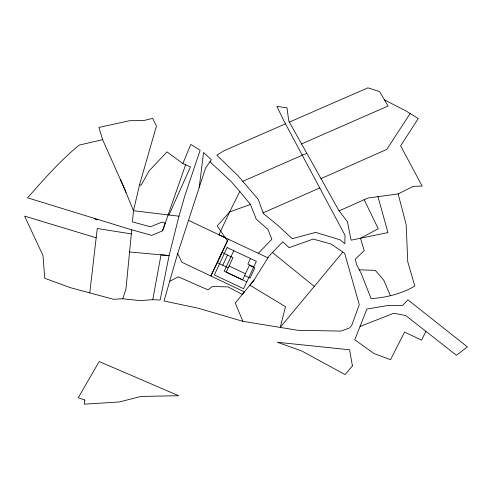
<?xml version="1.0" encoding="UTF-8"?>
<svg xmlns="http://www.w3.org/2000/svg" width="492" height="492" viewBox="0 0 492 492"><rect width="100%" height="100%" fill="white"/><g stroke="black" fill="none" stroke-linecap="round" stroke-linejoin="round"><path stroke-width="0.74" d="M96.168 237.777L24.6 216.117L43.007 255.551L44.754 278.275L70.411 287.679L113.566 299.296L122.76 298.785L125.97 288.902L131.733 229.838M89.772 292.888L97.25 228.503L131.364 233.909M199.198 187.557L203.553 152.514L211.406 159.709L205.576 168.012L177.686 253.466L164.02 300.999L198.411 308.269L242.907 321.319L297.931 330.304L341.122 331.079L349.714 327.832L351.835 325.126L359.277 304.665L344.689 253.355L331.147 244.05L313.133 239.069L289.093 247.685L282.838 241.763L269.136 255.945L253.632 280.723L249.887 285.169L285.501 306.719L280.249 327.346L342.819 252.076M122.76 298.785L140.146 300.624L152.772 299.677L161.013 254.838L169.113 255.576L178.965 216.197L184.857 195.705L200.164 150.269L190.755 144.451L182.864 163.547L190.49 166.862L168.977 214.992M102.625 139.673L98.929 127.446L129.673 120.688L143.338 120.626L152.692 118.394L156.438 126.069L139.543 184.758L133.48 210.717L132.465 221.886L150.337 226.787L162.157 222.07L165.257 223.239L162.526 230.853L151.739 235.367L131.671 229.825L27.546 197.821C43.917 179.426 60.061 160.724 79.218 145.091L102.625 139.673L124.427 188.577L133.48 210.717L178.965 216.197M185.619 164.74L162.526 230.853M360.027 326.485L366.86 309.081L386.804 305.673L402.61 305.397L407.911 299.819L467.4 346.903L456.441 355.261L405.709 315.538L393.717 313.263L360.027 326.485L354.75 339.763L374 353.545L390.525 359.677L404.578 332.094L421.564 340.15L425.887 331.344M222.784 265.243L227.525 255.059M250.471 258.558L247.888 264.099L253.774 266.873M228.276 239.173L210.883 276L227.445 240.957L217.212 225.963L229.647 211.929L239.795 191.499L231.24 181.646L209.838 161.653M233.817 250.711L224.161 271.147L246.787 281.885M410.137 113.523L386.798 149.359L320.876 178.688M254.106 279.991L235.237 303.078L242.907 321.319M258.306 253.331L271.842 239.297L267.919 229.34L256.209 219.143L250.446 204.42L239.795 191.499M169.5 281.369L178.393 276.842L208.005 289.886L212.372 286.455L227.974 286.91L242.341 294.394L244.389 291.891L181.763 262.187L177.686 253.466M285.489 123.8L223.866 150.829L216.818 155.189L237.691 175.392L258.214 199.303L263.337 213.51L278.109 225.57L292.242 238.7L315.643 232.384L340.12 239.807L344.849 243.725L345.021 235.287L283.7 120.466L276.898 106.389L286.996 107.779L288.773 121.05L339.068 210.877L368.004 198.018L398.151 193.916L413.212 186.345L422.136 186.068L400.629 145.841L418.218 118.59L405.838 110.823L384.504 99.919M301.368 144.021L388.09 106.02L379.658 91.672L367.911 87.822L289.351 122.108M242.771 181.327L302.352 155.189M263.097 212.839L319.818 187.956M250.446 204.42L229.647 211.929L218.934 234.789L267.949 257.857M302.291 155.066L306.664 153.553M364.16 199.69L378.219 228.731L360.458 238.245L364.209 250.576L355.242 259.235L356.589 264.665L361.091 273.22L371.073 298.564C386.337 297.74 401.546 293.687 414.848 286.104L407.763 261.812L406.171 224.66L398.114 193.768M97.945 219.457L95.983 219.832L94.704 218.46M359.283 269.788L375.334 270.379L383.815 280.335L390.291 295.538M152.772 299.677L160.14 300.046L169.113 255.576L129.593 251.965M139.543 184.758L141.093 185.244L149.131 170.89L166.991 151.868L182.864 163.547M229.081 266.024L245.459 273.737M228.245 267.814L217.329 262.673L222.07 252.488L232.987 257.63L226.234 272.131L242.618 279.85L249.37 265.348L254.831 267.919L250.09 278.103L244.629 275.526M188.485 220.348L225.275 237.777M272.445 252.519L314.271 286.418M339.068 210.877L347.401 221.658L351.097 240.182L387.942 232.587L377.979 196.609M133.609 210.182L133.861 210.76M120.355 179.266L126.05 192.544M84.87 400.039L84.23 404.178L119.458 401.946L140.89 396.46L178.596 395.703L99.2 361.534L78.259 397.745L84.87 400.039M227.107 247.556L214.352 274.936L243.608 288.712L256.357 261.332L227.107 247.556M352.413 365.907L345.058 374.578L301.897 351.048L277.383 342.272L349.603 349.775L352.413 365.907"/></g></svg>
